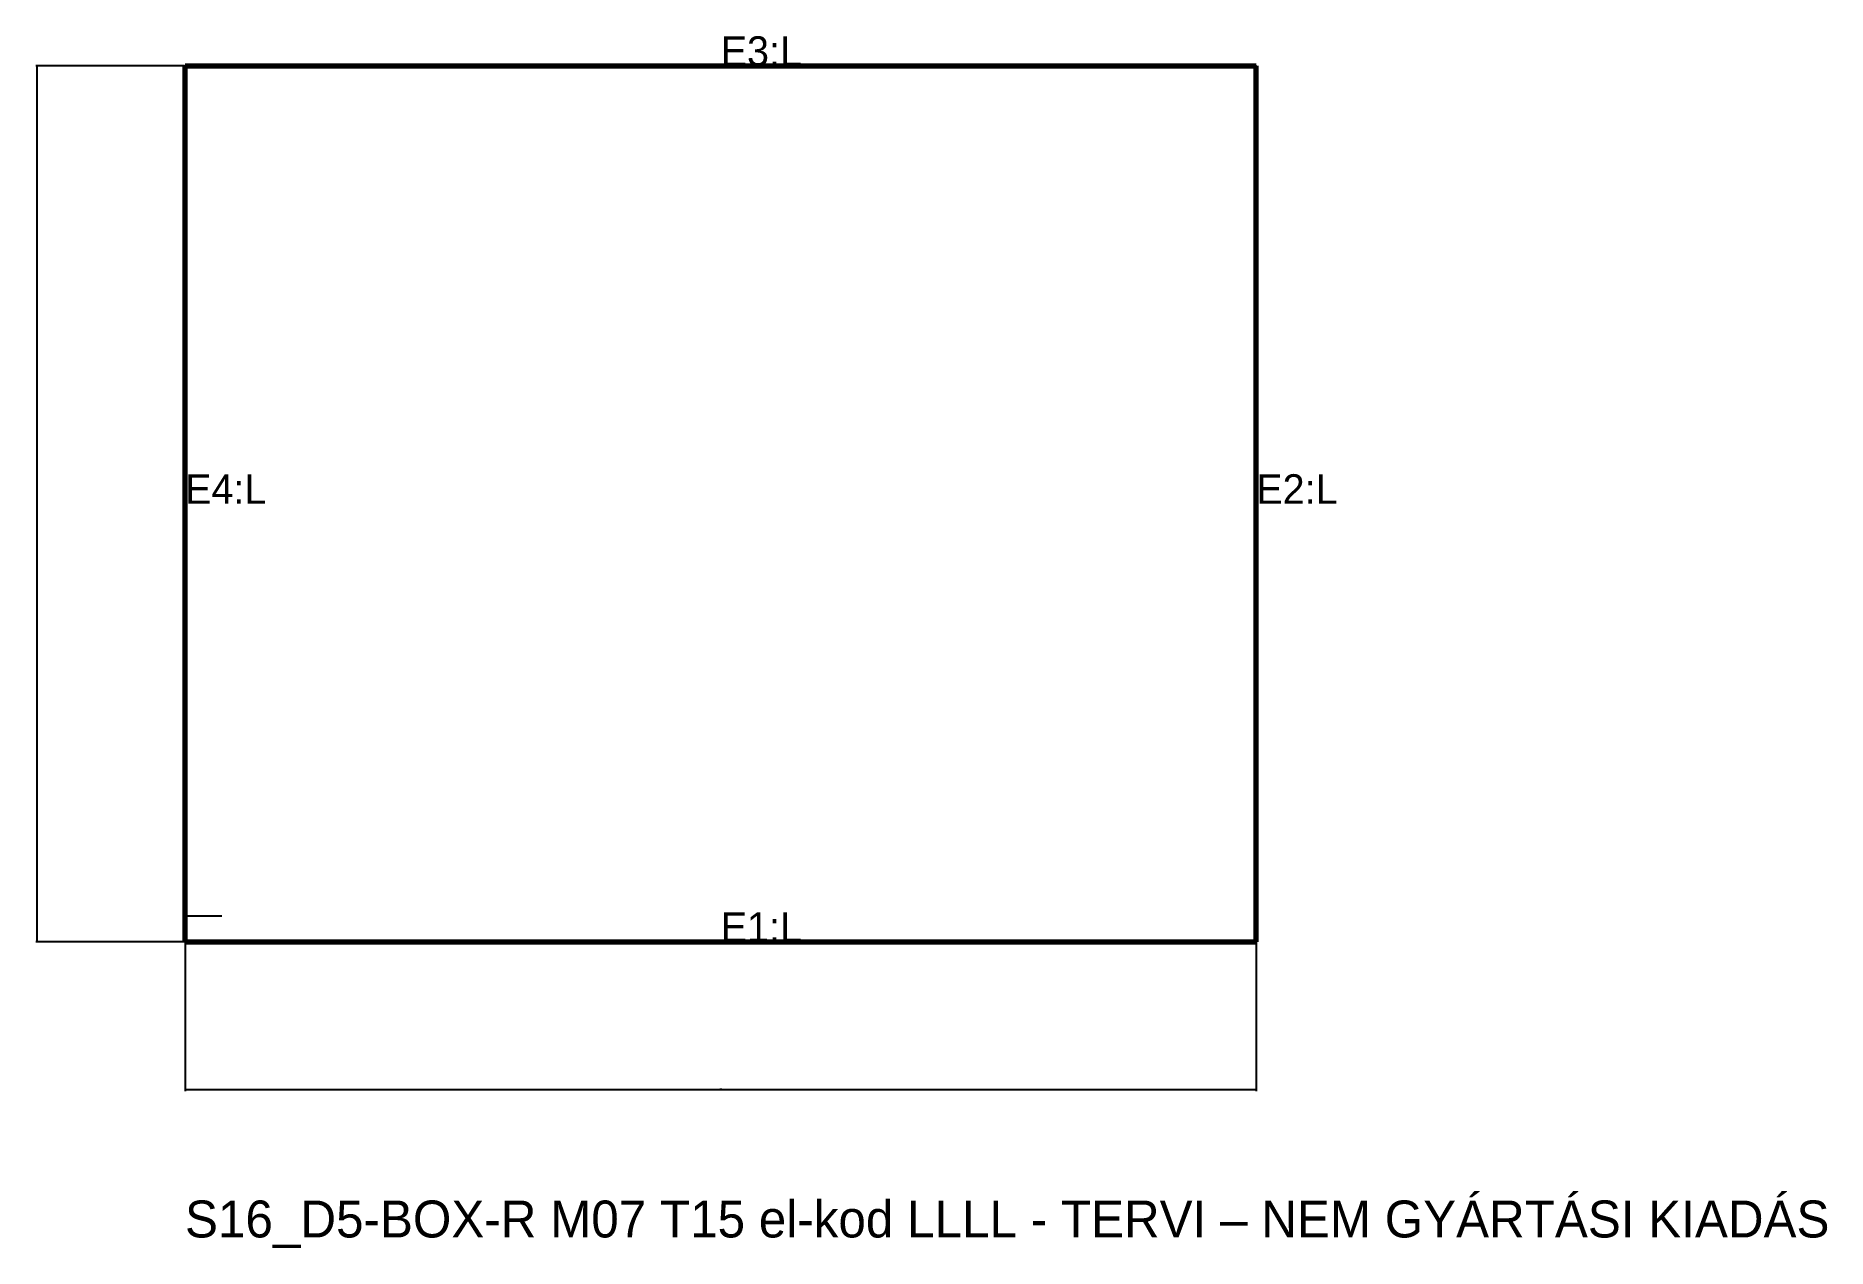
# Model space of a CAD drawing. Header units: millimetres. Extents: x -40 to 445, y -83 to 245.
import ezdxf

# ---------------------------------------------------------------- set-up
doc = ezdxf.new("R2010")
doc.units = ezdxf.units.MM
for name, color, linetype in [('ELZARAS', 1, 'Continuous'), ('FURAT_EL', 3, 'Continuous'), ('KONTUR', 7, 'Continuous'), ('MERET', 8, 'Continuous'), ('SZOVEG', 7, 'Continuous')]:
    doc.layers.add(name, color=color, linetype=linetype)
doc.styles.add('OpenSansCondensed-Light', font='OpenSansCondensed-Light.ttf')
doc.dimstyles.new('EZDXF', dxfattribs={"dimtxt": 0.25, "dimasz": 0.175, "dimexe": 0.375, "dimexo": 0.125, "dimgap": 0.1, "dimtad": 1, "dimlfac": 100, "dimzin": 12, "dimdsep": 46, "dimtxsty": 'OpenSansCondensed-Light', "dimblk": 'ARCHTICK', "dimcen": 2.5, "dimazin": 3, "dimtfac": 0.5, "dimtmove": 2, "dimatfit": 3})

# ---------------------------------------------------------------- blocks, each defined once
blk = doc.blocks.new('_ARCHTICK')
at = {"color": 0, "linetype": 'BYBLOCK', "const_width": 0.15}
blk.add_lwpolyline([(-0.5, -0.5), (0.5, 0.5)], dxfattribs=at)

msp = doc.modelspace()

# ---------------------------------------------------------------- linework, layer by layer
at = {"layer": 'ELZARAS', "lineweight": 70}
for p, q in [((0, 237), (290, 237)), ((0, 0), (0, 237)), ((290, 0), (290, 237)), ((0, 0), (290, 0))]:
    msp.add_line(p, q, dxfattribs=at)
at = {"layer": 'FURAT_EL'}
msp.add_line((0, 7), (10, 7), dxfattribs=at)
at = {"layer": 'KONTUR'}
msp.add_lwpolyline([(0, 0), (290, 0), (290, 237), (0, 237)], close=True, dxfattribs=at)

# ---------------------------------------------------------------- texts
at = {"layer": 'SZOVEG'}
for s, height, p in [('E3:L', 8, (145, 237)), ('E4:L', 8, (0, 118.5)), ('E2:L', 8, (290, 118.5)), ('E1:L', 8, (145, 0)), ('S16_D5-BOX-R M07 T15 el-kod LLLL - TERVI – NEM GYÁRTÁSI KIADÁS', 10, (0, -80))]:
    msp.add_text(s, height=height, dxfattribs=at).set_placement(p)

# ---------------------------------------------------------------- dimensions: what is measured, and where the dimension line sits
at = {"layer": 'MERET'}
msp.add_linear_dim(base=(-40, 0), p1=(0, 0), p2=(0, 237), angle=90, dimstyle='EZDXF', dxfattribs=at).render()
msp.add_linear_dim(base=(0, -40), p1=(0, 0), p2=(290, 0), dimstyle='EZDXF', dxfattribs=at).render()

doc.saveas('drawing.dxf')
